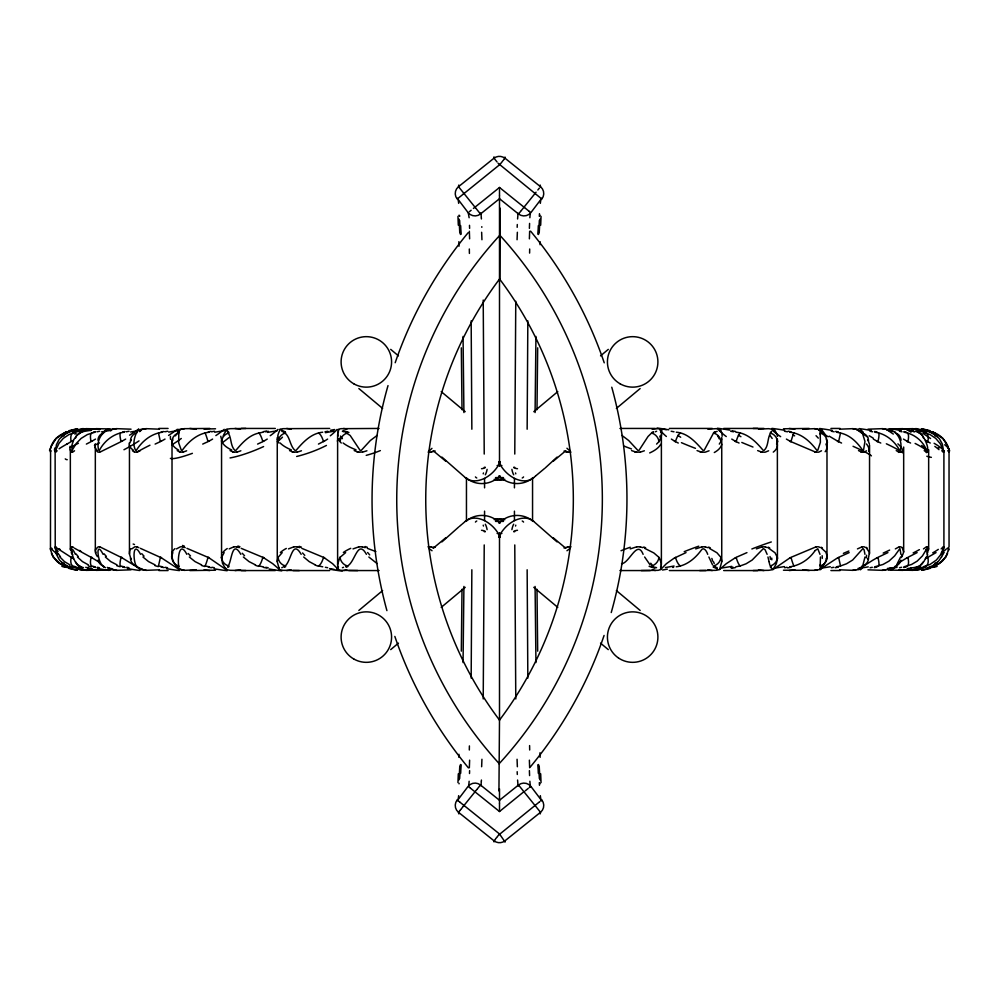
<?xml version="1.0" encoding="UTF-8"?>
<svg xmlns="http://www.w3.org/2000/svg" width="999" height="999" viewBox="0 0 999 999"><rect width="100%" height="100%" fill="white"/><g stroke="black" fill="none" stroke-linecap="round" stroke-linejoin="round"><path stroke-width="1.5" d="M70.33 549.787L70.342 449.725M95.33 551.947L95.33 447.028M130.444 557.355L129.458 553.97L129.458 445.079M221.641 439.085L221.591 441.158M299.338 570.554L283.067 570.329A90.422 47.24 90 0 1 279.42 569.492L277.26 561.875L277.26 437.537M357.717 570.554L340.984 570.329A90.422 34.603 90 0 1 338.311 569.492L337.612 564.997L337.612 434.478M494.006 841.895L495.042 839.522M494.006 157.892L494.006 157.105M499.5 195.554L499.5 197.964M499.5 195.442L499.5 190.047M499.5 809.078L499.5 803.658M499.5 466.271L499.5 198.127M504.994 157.105L504.545 158.754M504.994 157.53L504.994 158.329A8.779 8.754 0 0 0 494.006 158.217L494.006 157.268M753.121 570.554L768.531 570.329A90.422 58.729 90 0 0 773.051 569.492L776.335 563.761L777.434 558.891L777.359 439.085M820.778 566.808L820.204 565.958A9.203 8.829 17.5 0 0 826.985 557.355L826.985 441.645A9.191 8.829 -17.5 0 0 820.204 433.042L820.778 432.205M902.609 555.094L903.67 551.935L903.67 447.04M943.905 450.786L943.918 547.639L943.755 546.853A9.466 1.299 -70.7 0 0 942.906 547.889M484.228 544.942L483.216 698.95M499.5 800.773L499.5 788.835M499.5 800.973L499.5 803.558M514.772 454.058L515.771 301.311M471.853 569.78L471.166 678.121M499.875 279.683L500.112 208.117M499.5 809.814L499.5 811.513L523.913 791.695M527.147 429.22L527.834 320.879M777.447 558.716L777.409 557.854M463.923 586.438L463.049 662.562M524.525 207.58L499.5 187.487L499.5 189.061M498.938 790.946L499.5 719.842M535.077 412.562L535.951 336.438M462.013 589.285L461.326 651.161M536.987 409.715L537.674 347.839M927.596 552.934L928.483 548.339M129.458 553.97L129.558 552.622A38.099 14.311 3.8 0 1 130.732 548.726M55.12 450.599L55.232 548.901M277.26 561.538L277.897 557.854M868.643 557.18L869.392 552.435L866.633 548.339M178.259 566.745L178.759 566.033A9.203 8.829 -17.5 0 1 172.015 557.355L172.015 441.645A9.191 8.829 17.5 0 1 178.796 433.042L178.259 432.267M457.23 198.264L468.144 212.662A8.779 8.741 15.4 0 0 480.469 213.998L480.507 213.237M518.493 785.763L518.531 785.002A8.779 8.741 15.4 0 1 530.831 786.338L541.77 800.736M836.475 432.205L840.496 433.042L838.611 441.645L841.558 443.044M458.878 757.329L458.966 754.295M540.034 244.705L540.122 241.671M469.605 770.641L469.505 773.526M529.395 228.359L529.582 223.414M827.122 443.044L827.022 444.08M457.18 199.026A8.779 8.766 24 0 1 458.416 186.763L458.741 185.339M460.464 764.51L460.139 772.951M538.536 234.49L538.861 226.049M541.82 799.974A8.779 8.766 24 0 1 540.584 812.237L540.259 813.661M517.182 227.31L517.295 224.513M458.316 773.813L457.954 782.617M540.684 225.187L541.046 216.383M337.612 564.585L339.672 557.854M903.67 551.935L902.522 548.339M171.89 555.993L172.827 552.622M864.997 557.005L862.974 564.885M900.923 554.333L899.937 548.526L894.654 555.881L888.96 561.138L882.979 564.472L874.799 566.795M55.082 547.639L55.245 546.853A9.466 1.498 70.6 0 1 56.031 547.639M943.918 451.323L943.818 452.01A9.403 1.523 69.3 0 1 942.844 450.936M539.323 216.346L539.472 213.699M469.13 781.255L468.693 786.737L470.442 788.174M481.418 780.032L481.356 781.081M517.582 218.968L518.044 213.287M529.87 217.745L530.307 212.263L528.771 211.001M481.331 781.405L480.956 785.714M221.591 557.854L222.502 563.336L225.949 569.492A90.422 58.729 90 0 0 230.469 570.329L245.879 570.554M777.409 441.158L777.447 440.309M178.796 433.042L178.671 442.782L181.356 450.362A1.523 1.061 -77 0 0 182.268 450.262C188.724 441.296 197.802 433.429 209.203 432.205M820.204 565.958L820.429 557.005M458.678 795.641L458.154 799.6M540.322 203.359L540.871 199.276M820.279 565.297L820.404 564.26M868.568 558.041A9.203 8.604 41.2 0 1 862.324 565.958L862.237 566.745A40.36 7.355 3.2 0 1 862.212 567.307M162.525 432.205C151.411 433.554 142.183 440.996 136.388 450.262A1.523 0.887 -78.6 0 1 135.614 450.387C132.517 444.755 134.116 437.624 136.776 432.205M721.615 439.085L721.103 441.158M50.287 449.338L50.112 450.262M948.875 548.751L945.978 556.643L939.609 563.349M136.676 433.042L136.688 432.967A9.191 8.604 41.2 0 0 130.432 440.959M943.88 548.339L942.619 551.223M50.15 450.087L50.35 448.988M948.813 549.175L948.526 550.524M70.392 548.901L71.428 546.853M927.01 554.333L926.922 548.526L922.464 555.881L917.182 561.138L911.55 564.472L903.958 566.795M900.574 557.005L896.677 564.885M50.325 449.138C51.96 440.809 58.904 434.178 67.058 432.205M539.672 186.326L540.109 185.277M459.328 812.674L458.978 813.673M172.115 441.158L172.727 439.085M826.885 557.854L825.636 561.363M50.412 448.751L50.874 447.04M483.466 472.952L483.216 473.838M515.534 526.048L515.784 525.162M50.587 450.786L50.462 547.989M388.012 385.602C367.095 458.616 366.745 537.412 386.913 610.626M611.238 612.537C632.017 539.373 632.192 460.464 611.763 387.212M942.556 554.333L943.406 548.538L940.359 555.119L936.375 560.039L929.969 564.472L923.138 566.795M50.949 446.84L56.119 438.399L64.51 433.042A9.191 5.694 70.2 0 0 61.763 436.8M395.192 362.724C411.376 315.484 436.288 271.253 468.094 232.767M604.083 635.439C587.824 683.266 562.612 727.996 530.382 766.87M928.446 450.786L927.734 452.01M129.858 443.044L130.444 441.645M926.26 557.005L924.013 561.363L920.603 564.885M947.989 548.901L949.05 546.678L949.038 452.31M50.162 451.673L50.487 450.961M660.401 439.085L659.328 441.158M947.564 553.483L947.202 554.333A31.618 25.999 16.3 0 1 945.504 556.868M227.66 566.745C231.868 562.712 231.606 538.274 240.821 554.333M771.403 432.205C767.007 436.788 769.13 445.492 764.247 450.262A1.523 1.224 74.4 0 1 763.224 450.374C756.156 441.895 747.702 433.216 735.963 432.205M926.135 549.7L925.636 550.736M776.56 444.08L777.359 441.645A9.191 8.841 14.1 0 0 770.192 433.042M699.662 570.554L715.946 570.329A90.422 47.24 90 0 0 719.58 569.492L721.74 561.888L721.74 437.537M941.445 557.005L938.236 561.6L934.152 564.885M825.374 561.888L824.799 562.924M130.794 440.984L131.356 439.96M868.206 558.016L867.631 559.065M178.759 566.033C177.497 560.014 179.108 539.398 186.838 554.333M96.116 548.901L98.152 546.853A9.466 4.146 68.7 0 1 99.888 547.115M824.275 563.761L823.725 564.585M945.753 557.005L942.357 561.138L937 564.885M902.06 555.956L901.573 556.655M823.438 564.997L822.527 566.246M814.997 550.736C809.19 559.24 800.037 565.484 789.722 566.795M815.159 550.524L817.806 548.763L819.992 554.333M499.5 811.513L474.987 791.832L475.437 791.27M500.137 164.236L502.722 161.014M537.837 189.997L539.385 188.062M460.926 809.302L463.236 806.418M498.626 835.064L538.636 802.547M498.464 835.264L497.152 836.912M499.987 164.435L463.361 194.056M541.77 198.264L530.856 212.662A8.779 8.741 -15.4 0 1 518.531 213.998L519.168 213.212M460.626 809.677L460.177 810.239M457.23 800.736L468.144 786.338A8.779 8.741 -15.4 0 1 480.469 785.002L477.422 788.798M902.422 450.786L901.036 452.06A9.403 4.133 67.2 0 1 899.05 451.71M521.203 210.664L523.776 207.467M458.841 811.912L460.002 810.464M475.899 790.696L476.998 789.322M503.309 160.277L504.32 159.028M523.838 207.38L536.063 192.195M520.766 211.214L519.555 212.725M495.541 838.898L496.69 837.487M475.374 791.358L463.399 806.23M821.877 567.07L819.792 569.492A90.422 68.756 90 0 1 814.485 570.329L783.466 570.217M566.97 550.736L569.992 548.538M719.28 444.08L720.891 441.645A9.191 8.641 39.1 0 0 713.523 433.042L704.195 450.262A1.523 1.349 70 0 1 703.046 450.374C695.804 442.357 687.974 433.166 676.311 432.205M103.721 432.779L103.559 432.967A9.191 8.154 54.7 0 0 97.927 440.247M431.955 448.351L429.945 450.262A1.523 1.486 -44.1 0 1 429.095 450.462M103.496 433.042C98.938 436.838 96.641 444.505 98.839 450.362A1.523 0.674 -79.6 0 0 99.438 450.249C104.395 440.859 113.474 433.678 124.138 432.205M224.138 552.622L221.641 557.355A9.203 8.841 14.1 0 0 228.808 565.958M441.958 541.883L458.853 526.86M557.042 457.117L545.392 467.807M55.932 452.06L57.118 450.786M894.804 566.745L895.504 565.958A9.203 8.154 54.7 0 0 900.898 560.164M719.58 569.492L726.173 563.761L735.177 557.854M861.163 567.07L858.641 569.492A90.422 77.098 90 0 1 852.696 570.329L839.547 569.817M131.781 548.901L134.753 546.853A9.466 5.345 66.7 0 1 136.975 547.065M283.629 566.795C291.283 564.447 291.596 537.699 301.174 554.333M943.168 546.853L941.17 548.901M773.051 569.492L789.972 557.854M656.593 444.08L658.965 441.645A9.191 8.217 53.6 0 0 651.573 433.042L648.051 436.463L639.085 450.262A1.523 1.436 61.8 0 1 637.861 450.374L628.708 440.534L622.015 435.464M462.025 524.188L465.347 521.378A25.25 17.557 50.1 0 1 500.312 537.275M535.739 475.861L544.617 468.444M535.452 476.111L533.653 477.622A25.25 17.557 50.1 0 1 498.688 461.725M461.363 524.75L459.602 526.236M890.584 567.882L888.648 569.492A90.422 83.541 90 0 1 882.204 570.329L867.956 569.817M540.397 812.199L535.039 805.431M533.803 411.675L557.792 391.62M600.536 355.869L608.291 349.375M358.853 610.451L382.629 590.571M433.129 548.326L445.729 537.799M553.271 461.201L565.871 450.674M616.371 408.429L640.147 388.549M390.709 649.625L398.464 643.131M441.208 607.38L465.197 587.325M866.483 450.786L864.497 452.06M473.414 208.441L499.5 187.487M525.212 790.858L528.171 788.473M457.829 198.514L463.274 194.131M540.921 800.699L541.708 800.062M468.244 212.587L469.13 217.745M530.731 786.425L529.233 787.637M469.355 211.713L471.153 210.265M539.872 801.548L538.936 802.297M458.516 186.688L494.006 158.192M480.482 213.998L499.5 198.726L518.518 213.998M282.218 552.622L278.109 557.355A9.203 8.641 39.1 0 0 285.489 565.958M518.518 785.002L499.5 800.274L480.482 785.002M504.994 840.808L540.484 812.312M819.792 569.492L837.599 557.854M911.2 567.882L909.065 569.492A90.422 87.924 90 0 1 902.297 570.329L888.873 570.067M944.23 552.622L941.37 554.645M74.55 450.786L72.752 452.06M858.641 569.492L862.062 567.07M104.77 431.78L105.594 431.256M176.486 548.901L180.332 546.853A9.466 6.394 63.6 0 1 182.992 547.027M327.622 439.085L324.4 441.158M888.648 569.492L890.983 567.882M77.21 431.143L79.595 429.508A90.422 90.147 90 0 1 86.538 428.671L100.3 428.933M923.476 548.901L926.423 546.853M862.661 566.658L872.389 560.489M909.065 569.492L911.45 567.882M939.335 563.536L931.905 566.795M267.245 439.085L263.811 441.158M345.679 566.583C354.907 565.546 357.068 537.549 366.421 554.333M345.654 552.622L340.035 557.355A9.203 8.217 53.6 0 0 347.427 565.958M73.451 440.309L72.065 441.158M925.524 558.716L926.922 557.854M94.992 432.205L87.338 434.577L81.144 438.399L76.424 443.256L72.003 450.449L71.891 445.217L73.726 439.71L77.01 435.289L81.456 432.205M821.503 450.786L818.818 452.11A9.403 6.344 61.9 0 1 815.946 451.86M95.517 439.085L92.045 441.158M898.588 562.924L906.942 557.854M212.6 439.085L209.016 441.158M936.051 552.622L927.796 557.355A9.203 4.57 72.1 0 1 926.223 565.958M125.662 439.085L122.065 441.158M872.976 560.127L876.922 557.854M165.01 439.085L161.376 441.158M68.956 432.205L63.599 434.927L59.178 439.31L56.419 444.717L55.607 450.462L59.041 443.256L63.262 438.399L68.931 434.577L75.812 432.205M621.54 563.786C629.595 562.949 637.162 539.248 643.119 554.333M674.587 557.854L666.321 563.761L660.689 569.492A90.422 34.603 90 0 1 658.029 570.329L641.296 570.554M377.31 435.289L370.304 440.547L361.351 450.262A1.523 1.436 -62.2 0 1 360.115 450.374L350.174 435.464L345.204 432.267M229.158 548.901L233.778 546.853M66.871 444.08L71.204 441.645A9.191 4.558 72.1 0 1 72.777 433.042M717.182 431.306L716.383 431.73M281.78 567.719L282.58 567.295M895.341 548.901L899.162 546.853M917.519 566.808L918.93 565.958A9.203 7.517 62.4 0 0 923.064 562.2M324.313 441.034A27.835 23.739 11.4 0 1 323.401 441.521L318.444 444.08M917.119 552.622L907.879 557.355A9.203 3.322 73.4 0 1 907.467 565.958M674.687 557.979A28.197 23.951 10.7 0 1 675.611 557.479L686.026 552.622M768.593 450.786L765.396 452.11A9.403 7.218 57.1 0 1 762.137 451.898M713.523 433.042L715.346 432.205M86.364 444.08L91.121 441.645A9.191 3.322 73.4 0 1 91.533 433.042M140.122 450.786L137.1 452.11M288.486 548.901L293.768 546.853M857.454 548.901L862.05 546.853M887.911 552.622L877.909 557.355A9.203 1.998 74.2 0 1 878.645 565.958M82.33 431.78L83.591 431.256M155.12 444.08L160.389 441.645L158.504 433.042M709.065 450.786L705.431 452.11A9.403 7.917 49.8 0 1 701.847 451.923M930.019 566.808L932.03 565.958A9.203 6.693 67.1 0 0 935.276 562.824M99.962 452.11L121.091 441.645A9.191 1.998 74.2 0 1 120.355 433.042M916.508 567.295L915.471 567.719M202.71 444.08L208.029 441.645A9.191 0.774 74.5 0 0 205.045 433.042M257.592 444.08L262.849 441.645A9.191 2.148 74.1 0 0 258.841 433.042C249.013 435.202 242.158 442.944 235.976 450.262A1.523 1.211 -74.5 0 1 234.915 450.374C229.982 445.591 231.793 436.988 227.597 432.205M849.15 552.622L838.611 557.355L840.509 565.958L836.413 566.795M353.009 548.901L358.816 546.853M186.638 450.786L183.154 452.11M652.122 429.183L658.029 428.671A90.422 34.603 -90 0 1 660.689 429.508L660.689 432.617M346.878 569.817L343.668 570.566M746.94 552.622L736.151 557.355A9.203 2.148 74.1 0 0 740.159 565.958L746.091 563.786L752.172 560.039L763.336 548.588L765.084 549.7L767.132 554.333M644.367 450.786L640.396 452.11M756.393 548.901L762.2 546.853M240.859 450.786L237 452.11M651.573 433.042L653.471 432.38M656.643 431.256L655.232 431.78M342.42 567.719L343.569 567.295M695.704 548.901L701.91 546.853M301.448 450.786L297.315 452.11M630.194 548.901L636.625 546.853M366.92 450.786L362.6 452.11M435.139 450.961L431.268 452.11M564.01 547.989L567.969 546.853M70.167 431.78L71.828 431.256M928.62 567.295L927.259 567.719M707.879 429.183L715.946 428.671A90.422 47.24 -90 0 1 719.58 429.508M291.121 569.817L286.725 570.566M676.236 566.795C686.45 565.596 694.829 558.728 700.836 550.736C703.446 545.779 706.817 551.336 707.692 554.333M322.689 432.205C311.288 433.304 303.134 442.07 296.154 450.262A1.523 1.336 -70.2 0 1 294.992 450.374C289.46 445.579 290.309 435.726 283.654 432.205M840.509 565.958L846.515 563.786L852.646 560.039L862.974 548.538L864.11 549.9L864.959 554.333M816.021 546.853L790.971 557.355A9.203 0.774 74.5 0 0 793.955 565.958M68.569 431.78L70.592 431.256M930.156 567.295L928.508 567.719M758.503 429.183L768.531 428.671A90.422 58.729 -90 0 1 773.051 429.508M240.497 569.817L235.04 570.566M77.585 431.78L79.92 431.256M921.103 567.295L919.192 567.719M258.841 433.042L263.037 432.205M740.159 565.958L735.888 566.795M96.99 431.78L99.588 431.256M802.759 429.183L814.485 428.671A90.422 68.756 90 0 1 817.157 429.033M196.241 569.817L184.515 570.329A90.422 68.756 -90 0 1 181.843 569.967M901.66 567.295L899.55 567.719M126.311 431.78L129.083 431.256M872.314 567.295L870.054 567.719M325 431.78L327.834 431.256M839.547 429.183L852.696 428.671A90.422 77.098 90 0 1 855.693 429.033M159.453 569.817L146.304 570.329A90.422 77.098 -90 0 1 143.307 569.967M672.739 567.457L673.613 567.295M164.81 431.78L167.72 431.256M833.79 567.295L831.43 567.719M211.563 431.78L214.51 431.256M265.397 431.78L268.331 431.256M733.204 567.295L732.304 567.457M787.037 567.295L784.64 567.719M498.551 465.322L500.449 465.322M500.449 533.678L498.551 533.678M731.705 567.557L730.818 567.719M498.064 465.397L497.115 465.559M500.936 533.603L501.885 533.441M867.956 429.183L882.204 428.671A90.422 83.541 90 0 1 885.451 429.033M131.044 569.817L116.796 570.329A90.422 83.541 -90 0 1 113.549 569.967M203.983 429.046L215.534 428.783M795.017 569.954L789.173 570.554M494.205 519.667L497.377 519.355M888.873 428.933L902.297 428.671A90.422 87.924 90 0 1 905.706 429.033M110.127 570.067L96.703 570.329A90.422 87.924 -90 0 1 93.294 569.967M898.7 428.933L912.462 428.671A90.422 90.147 -90 0 1 919.405 429.508L920.004 429.92M100.3 570.067L86.538 570.329A90.422 90.147 -90 0 1 79.595 569.492L77.235 567.882L79.595 569.492A90.422 90.147 90 0 0 86.538 570.329M783.466 428.783L809.153 428.434M485.202 467.22L484.253 467.32M513.798 531.78L514.747 531.68M215.534 570.217L189.847 570.566M503.471 477.597L495.529 477.597M495.529 521.403L503.471 521.403M181.843 429.033A90.422 68.756 90 0 1 184.515 428.671L209.827 428.446M429.008 548.538L432.03 550.736M143.307 429.033A90.422 77.098 90 0 1 146.304 428.671L159.453 429.183M113.549 429.033A90.422 83.541 90 0 1 116.796 428.671L131.044 429.183M93.294 429.033A90.422 87.924 90 0 1 96.703 428.671L110.127 428.933M912.462 570.329A90.422 90.147 -90 0 0 919.405 569.492L921.677 567.882L919.405 569.492A90.422 90.147 90 0 1 912.462 570.329L898.7 570.067M158.878 428.446L168.082 428.446M241.209 428.446L275.324 428.446M279.42 429.508A90.422 47.24 -90 0 1 283.067 428.671L329.67 428.446M338.311 432.617L338.311 429.508A90.422 34.603 -90 0 1 340.984 428.671L379.071 428.446M619.929 428.446L655.332 428.434M669.33 428.446L712.275 428.434M723.676 428.446L757.791 428.446M830.918 428.446L840.122 428.446M753.121 428.446L763.96 428.434M158.878 570.554L168.082 570.554M241.209 570.554L275.324 570.554M292.932 570.554L329.67 570.554M348.701 570.554L379.071 570.554M619.929 570.554L650.299 570.554M669.33 570.554L706.068 570.554M723.676 570.554L757.791 570.554M830.918 570.554L840.122 570.554M225.949 429.508A90.422 58.729 -90 0 1 230.469 428.671L245.879 428.446M189.847 428.434L196.241 429.183M809.153 570.566L802.759 569.817M235.04 428.434L240.497 429.183M763.96 570.566L758.503 569.817M286.725 428.434L291.121 429.183M712.275 570.566L707.879 569.817M789.173 428.446L795.017 429.046M497.377 479.645L494.205 479.333M209.827 570.554L203.983 569.954M343.668 428.434L346.878 429.183M655.332 570.566L652.122 569.817M514.747 467.32L513.798 467.22M484.253 531.68L485.202 531.78M501.885 465.559L500.936 465.397M497.115 533.441L498.064 533.603M784.49 431.256L787.437 431.78M214.36 567.719L211.963 567.295M831.28 431.256L834.19 431.78M730.669 431.256L733.603 431.78M268.182 567.719L267.295 567.557M167.57 567.719L165.21 567.295M266.696 567.457L265.796 567.295M869.917 431.256L872.689 431.78M671.166 431.256L674 431.78M327.697 567.719L325.387 567.295M263.112 566.808L258.841 565.958A9.203 2.148 -74.1 0 0 262.849 557.355L241.196 548.339M128.946 567.719L126.686 567.295M789.797 432.205C801.41 433.304 810.239 441.521 816.895 450.362A1.523 1.061 76.9 0 0 817.794 450.262L820.391 442.32L820.204 433.042M209.278 566.808L205.045 565.958A9.203 0.774 -74.5 0 0 208.029 557.355L186.938 548.339M322.764 566.808L318.556 565.958A9.203 3.459 -73.3 0 0 323.489 557.355L301.798 548.339M162.587 566.808L158.504 565.958L160.389 557.355L140.384 548.339M899.412 431.256L902.01 431.78M99.45 567.719L97.34 567.295M124.201 566.808L120.355 565.958A9.203 1.998 -74.2 0 1 121.091 557.355L99.85 546.853M874.862 432.205C885.688 433.578 894.592 441.021 899.674 450.362A1.523 0.687 79.6 0 0 900.249 450.262C902.459 443.918 899.624 436.176 894.754 432.205M431.031 546.853L433.928 547.639M362.375 546.853L365.209 547.639M919.08 431.256L921.415 431.78M567.894 452.147L566.858 451.885M79.808 567.719L77.897 567.295M636.55 452.147L635.539 451.885M640.184 546.853L642.844 547.639M904.008 432.205C913.66 433.791 922.327 440.284 926.16 449.338C930.943 452.435 923.426 431.955 917.544 432.205M95.042 566.808L91.533 565.958A9.203 3.322 -73.4 0 1 91.121 557.355L74.725 548.339M297.103 546.853L299.8 547.639M358.753 452.147L357.779 451.885M701.835 452.147L700.861 451.885M705.232 546.853L707.679 547.639M236.813 546.853L239.31 547.639M928.408 431.256L930.431 431.78M70.492 567.719L68.844 567.295M293.706 452.147L292.807 451.885M923.188 432.205L930.069 434.577L935.738 438.386L940.271 443.731L943.431 450.424L942.407 444.218L939.535 438.936L935.389 434.915L930.044 432.205M75.862 566.808L72.777 565.958A9.203 4.57 -72.1 0 1 71.204 557.355L57.243 548.339M762.137 452.147L761.238 451.885M765.222 546.853L767.382 547.639M840.496 433.042C850.224 435.139 857.354 442.507 862.761 450.362A1.523 0.887 78.5 0 0 863.511 450.262L864.972 441.421L862.287 432.717M182.979 546.853L185.227 547.639M233.716 452.147L232.917 451.885M815.971 452.147L815.172 451.885M927.172 431.256L928.833 431.78M566.071 451.673L564.06 451.024M71.741 567.719L70.38 567.295M931.942 432.205C940.571 433.466 948.126 443.219 948.85 450.087M67.095 566.795L59.665 563.536M634.777 451.673L631.555 450.599M700.137 451.673L697.04 450.599M180.282 452.147L179.608 451.885M136.95 546.853L138.886 547.639M357.068 451.673L354.183 450.599M654.008 566.808L651.573 565.958A9.203 8.217 -53.6 0 0 658.965 557.355L653.833 552.934L644.68 548.339M862 452.147L861.325 451.885M760.564 451.673L757.667 450.599M367.282 548.339L375.899 551.585M343.768 431.78L342.357 431.256M292.158 451.673L289.535 450.599M655.431 567.295L656.58 567.719M201.611 564.885L195.055 561.6L189.335 557.005M814.572 451.673L790.971 441.645A9.191 0.774 -74.5 0 1 793.955 433.042M155.082 564.885L148.564 561.6L142.944 557.005M68.981 566.795L63.212 563.786L59.428 560.039L56.444 554.333L55.619 548.526L58.167 554.333M915.409 431.256L916.67 431.78M255.469 564.885L249.038 561.6L243.356 557.005M83.529 567.719L82.492 567.295M117.045 564.885L110.727 561.6L105.345 557.005M315.322 564.885L309.19 561.6L303.684 557.005M88.424 564.885L82.455 561.6L77.435 557.005M715.371 566.808L713.511 565.958A9.203 8.641 -39.1 0 0 720.891 557.355L716.957 552.772L709.34 548.339M860.813 451.673L858.503 450.599M67.12 566.033L66.97 565.958A9.203 6.693 -67.1 0 1 63.724 562.824M69.918 564.885L64.448 561.6L59.928 557.005M458.891 185.277L459.328 186.326M540.072 813.71L539.672 812.674M739.06 443.044L736.151 441.645A9.191 2.148 -74.1 0 1 740.159 433.042M880.768 443.044L877.909 441.645A9.191 1.998 -74.2 0 0 878.645 433.042M678.284 443.044L675.511 441.645A9.191 3.459 -73.3 0 1 680.444 433.042M282.617 431.73L281.818 431.306M716.42 567.295L717.22 567.719M910.576 443.044L907.879 441.645A9.191 3.322 -73.4 0 0 907.467 433.042M62 564.885L57.155 561.6L53.247 557.005M837.624 441.158L829.22 436.163M161.401 557.854L179.208 569.492A90.422 68.756 90 0 0 184.515 570.329M789.984 441.158L786.4 439.085M209.041 557.854L225.949 569.492M230.057 450.599L232.342 451.673A23.926 16.321 -30.8 0 0 232.804 452.035M876.935 441.158L873.338 439.085M768.843 548.339L774.999 552.772L777.359 557.355A9.203 8.841 -14.1 0 1 770.192 565.958L771.428 566.808M122.09 557.854L136.351 566.658M898.151 451.673L896.228 450.599M820.504 547.639L818.668 546.853A9.466 6.244 -64.2 0 0 816.008 547.052M735.189 441.158L731.755 439.085M81.481 566.795C73.314 567.919 67.27 537.1 75.412 554.333M263.823 557.854L272.827 563.761L279.42 569.492M906.955 441.158L903.483 439.085M92.07 557.854L100.412 562.924M72.577 546.853L73.751 547.639M930.269 443.044L927.796 441.645A9.191 4.57 -72.1 0 0 926.223 433.042M893.406 431.256L894.23 431.78M105.457 567.669L104.87 567.295M674.6 441.158L671.378 439.085M376.998 563.536L368.831 557.005M324.413 557.854L332.679 563.761L338.311 569.492L338.311 566.383M926.935 441.158L925.549 440.309M72.078 557.854L73.489 558.716M177.21 450.599L179.108 451.673A23.926 14.723 -37.1 0 0 179.495 452.01M821.702 548.339L825.836 552.11L827.122 555.956M57.53 554.582L50.662 548.339M87.55 567.882L89.935 569.492A90.422 87.924 90 0 0 96.703 570.329M108.017 567.882L110.352 569.492A90.422 83.541 90 0 0 116.796 570.329M865.708 547.639L864.247 546.853A9.466 5.17 -67 0 0 862.025 547.09M136.938 567.07L140.359 569.492A90.422 77.098 90 0 0 146.304 570.329M59.391 563.349L53.022 556.643L50.1 548.663M924.187 450.599L925.686 451.673M89.935 569.492L87.8 567.882M541.645 198.888L498.076 163.237M457.292 800.062L458.141 800.736M470.517 788.223L474.15 791.158M528.708 210.951L524.8 207.804M504.994 158.192L540.584 186.776A8.779 8.766 -24 0 1 541.82 199.026M460.139 802.359L499.5 833.965L504.994 841.895M457.18 799.974A8.779 8.766 -24 0 0 458.416 812.237L494.006 840.808M458.703 801.198L460.064 802.297M927.572 546.853L928.196 547.639A35.052 12.163 -22.5 0 1 928.308 548.414M110.352 569.492L108.416 567.882M390.709 349.375L398.464 355.869M441.208 391.62L465.197 411.675M553.271 537.799L565.871 548.326M616.371 590.571L640.147 610.451M358.853 388.549L382.629 408.429M433.129 450.674L445.729 461.201M533.803 587.325L557.792 607.38M600.536 643.131L608.291 649.625M132.405 450.686L133.766 451.673A23.926 12.75 -42 0 0 134.078 451.973M104.258 566.795C97.502 564.997 94.917 538.149 103.109 554.333M650.112 564.885L644.642 557.005M140.359 569.492L137.837 567.07M55.832 546.853L56.568 547.639M943.156 452.147L941.782 450.686M901.91 547.639L900.861 546.853A9.466 3.971 -68.9 0 0 899.1 547.165M341.258 443.044L340.035 441.645A9.191 8.217 -53.6 0 1 347.427 433.042M557.042 541.883L533.653 521.378A25.25 17.557 -50.1 0 0 498.688 537.275M441.958 457.117L465.347 477.622A25.25 17.557 -50.1 0 0 500.312 461.725M179.208 569.492L177.123 567.07M895.441 432.967L895.504 433.042A9.191 8.154 -54.7 0 1 901.073 440.247M566.945 448.239L569.28 450.362A1.523 1.486 43.2 0 0 569.992 450.449M72.128 553.97L72.69 554.645M497.04 161.95L494.118 158.329M480.132 213.586L475.636 207.967M475.474 207.78L458.778 187.013M534.989 805.469L518.618 785.114M140.547 554.333C132.455 538.923 132.805 562.112 136.776 566.795M530.606 231.156C562.787 270.142 588.011 314.935 604.233 362.824M468.431 767.881C436.288 728.958 411.089 684.24 394.842 636.413M96.503 450.686L97.427 451.673A23.926 10.477 -45.6 0 0 97.677 451.923L98.114 452.147A9.403 3.871 -67.5 0 0 100.05 451.56M176.473 566.246L175.562 564.997M96.965 555.993L97.44 556.668M540.259 185.339L540.484 186.688M458.741 813.661L458.516 812.312M712.574 564.885L708.878 557.005M175.275 564.585L174.725 563.761M339.672 441.158L338.599 439.085M659.328 557.854L661.301 563.336L660.689 569.492L660.689 566.383M278.908 443.044L278.109 441.645A9.191 8.641 -39.1 0 1 285.489 433.042M70.991 451.673L70.529 450.686M71.204 552.622L71.628 553.296M174.213 562.924L173.626 561.875M948.313 450.599L948.938 451.96M867.644 439.96L868.206 440.984M131.369 559.065L130.794 558.016M96.528 555.319L95.405 552.622M948.513 450.961L948.888 451.81M173.364 561.363L172.115 557.854M868.556 441.645L869.417 444.08M51.436 553.483L51.798 554.333A31.618 25.999 -16.3 0 0 53.496 556.868M826.273 439.085L826.885 441.158M277.897 441.158L277.385 439.085M721.103 557.854L721.74 561.538M948.051 446.84L942.881 438.399L934.49 433.042A9.191 5.694 -70.2 0 1 937.237 436.8M221.978 443.044L221.641 441.645A9.191 8.841 -14.1 0 1 228.808 433.042M515.784 473.838L515.534 472.952M483.216 525.162L483.466 526.048M948.138 447.09L948.813 449.812M769.779 564.885L769.093 561.85M767.956 557.005L769.043 561.6M458.129 199.276L458.678 203.359M540.846 799.6L540.322 795.641M862.312 432.967L862.324 433.042A9.191 8.604 -41.2 0 1 868.568 440.959M480.956 213.287L481.343 217.757M518.044 785.714L517.582 780.032M820.379 434.577L820.279 433.716M530.307 786.737L529.87 781.255M862.274 432.604L862.237 432.267A40.01 7.318 -3 0 0 862.224 431.768M481.368 218.082L481.418 218.968M539.472 785.301L539.323 782.654M459.64 215.559L459.677 216.346M541.046 782.617L540.684 773.813M517.295 774.487L517.182 771.69M457.954 216.383L458.316 225.187M529.582 775.586L529.395 770.641M538.861 772.951L538.536 764.51M460.139 226.049L460.464 234.49M481.793 226.686L481.818 227.31M469.493 225.324L469.605 228.359M539.984 752.771L540.122 757.329M458.878 241.671L459.016 246.229M535.951 662.562L535.077 586.438M463.049 336.438L463.923 412.562M537.674 651.161L536.987 589.285M515.784 698.95L514.772 544.942M483.216 300.05L484.228 454.058M461.326 347.839L462.013 409.715M527.834 678.121L527.147 569.78M471.166 320.879L471.853 429.22M504.994 841.732L504.994 840.796A8.779 8.754 0 0 1 494.006 840.783M928.658 449.712L928.67 549.787M869.542 445.079L869.542 553.921M661.388 434.478L661.388 564.585M532.554 477.634L532.554 521.366M499.5 532.729L499.5 720.104A366.496 366.496 0 0 0 499.875 279.408L499.575 278.996A366.496 366.496 0 0 0 499.5 720.092M466.458 477.634L466.458 521.366M221.553 440.309L221.566 558.716M427.959 546.84A9.466 8.841 22.7 0 1 431.019 546.952M434.203 546.69A35.052 14.311 18.3 0 1 435.339 547.065M431.218 451.898A9.403 8.691 -25 0 1 428.084 452.11M503.696 479.782A34.64 34.64 0 0 1 495.304 479.782M504.782 479.233A31.181 31.031 0 0 1 497.402 479.32M495.304 519.218A34.64 34.64 0 0 1 503.696 519.218M497.402 519.68A31.181 31.031 0 0 1 504.782 519.767M336.501 569.867A50.512 4.083 -11.7 0 1 337.475 568.643M342.32 571.141A50.512 6.419 12.6 0 1 330.332 569.318M339.598 557.767A28.197 14.985 52.3 0 1 339.972 557.28M346.291 567.095A40.422 4.583 -9 0 1 347.827 566.633M369.692 554.882A31.618 12.837 53.3 0 1 367.632 552.522M347.689 432.355A40.022 4.583 8.8 0 1 346.328 431.955M348.938 432.48A50.125 3.272 13.9 0 1 343.306 430.544M337.874 436.151A47.028 24.963 -14.9 0 1 338.873 429.47M337.075 429.42A47.028 23.427 -17.8 0 1 330.282 435.801M325.412 432.692A50.125 4.358 -11.6 0 1 334.265 431.156M343.344 552.472A38.099 12.962 -10.5 0 1 350.749 548.326M358.841 546.928A9.466 8.529 40.7 0 1 362.362 546.965M365.097 546.54A35.052 12.562 21.8 0 1 367.345 547.302M380.357 450.599A38.099 11.876 -17.8 0 1 366.221 455.357M362.575 451.873A9.403 8.342 -41.2 0 1 358.791 452.023M357.667 452.072A23.926 18.282 -13 0 1 356.955 451.848M356.019 449.812A38.024 13.174 10.8 0 1 343.082 442.969M340.097 441.57A27.835 14.635 -54.8 0 1 339.76 441.058M342.42 438.648A45.542 22.515 9.9 0 1 340.459 436.039M279.27 569.517A50.512 5.632 -10.8 0 1 279.295 568.144M281.843 570.904A50.512 8.054 11.4 0 1 269.093 568.993M277.747 557.679A28.197 11.851 55.2 0 1 277.984 557.192M318.469 566.258A34.441 32.492 -66.1 0 1 315.247 565.072M334.128 569.405A40.36 1.036 10.9 0 1 329.633 568.593M284.465 567.17A40.422 5.507 -7.9 0 1 285.702 566.695M304.782 555.357A31.618 16.296 50.4 0 1 302.56 552.947M341.121 436.875A45.542 23.389 -16.1 0 1 337.287 441.009M318.556 433.042A9.191 3.459 73.3 0 1 323.489 441.645M285.602 432.305A40.022 5.482 7.7 0 1 284.515 431.893M285.302 431.88A50.125 5.12 13.2 0 1 281.268 429.882M280.307 429.445A47.028 23.052 -20.1 0 0 277.772 436.076A45.542 23.302 4.7 0 0 279.333 438.861M277.922 429.383A47.028 21.191 -22.3 0 1 270.217 435.701M267.482 432.405A50.125 5.882 -10.7 0 1 277.085 430.844M330.432 430.294A40.01 0.899 -10.9 0 1 334.628 429.533M280.369 552.522A38.099 13.824 -7.1 0 1 286.313 548.439M293.793 546.903A9.466 8.017 52 0 1 297.09 546.977M299.151 546.341A35.052 10.514 24.7 0 1 301.348 547.09M323.589 557.217A28.122 24.213 -13.2 0 1 324.513 557.729M326.436 445.442A38.099 9.99 -20.4 0 1 296.666 456.468M297.29 451.835A9.403 7.792 -51.6 0 1 293.731 452.035M292.695 452.06A23.926 17.52 -22.7 0 1 292.033 451.823M291.396 449.937A38.024 14.061 7.4 0 1 280.17 442.994M278.259 441.471A27.835 11.426 -57.5 0 1 278.072 440.959M226.898 569.293A50.512 7.043 -9.7 0 1 225.587 567.869M227.148 570.741A50.512 9.49 9.8 0 1 214.111 568.781M221.316 557.517A28.197 8.417 57.1 0 1 221.403 557.042M258.716 566.383A34.441 33.729 -48.5 0 1 255.319 565.234M266.958 568.019A40.36 2.223 10.5 0 1 263.461 567.395M228.059 567.22A40.422 6.306 -6.6 0 1 228.933 566.733M244.555 555.694A31.618 19.368 46.3 0 1 242.245 553.234M282.48 437.175A45.542 21.404 -21 0 1 277.335 441.72M263.711 441.009A27.835 23.901 -3.5 0 1 262.749 441.496M228.871 432.267A40.022 6.244 6.4 0 1 228.097 431.843M228.272 431.556A50.125 6.831 12.1 0 1 226.149 429.558M223.164 435.976A47.028 20.567 -24.4 0 1 227.135 429.42M224.238 429.345A47.028 18.432 -26.2 0 1 215.859 435.589M214.723 432.217A50.125 7.255 -9.5 0 1 224.812 430.656M263.374 431.655A40.01 2.073 -10.6 0 1 266.433 431.106M222.827 552.559A38.099 14.348 -3.5 0 1 227.235 548.538M233.803 546.89A9.466 7.293 59.1 0 1 236.813 547.002M237.887 546.028A35.052 8.192 27 0 1 239.947 546.765M262.949 557.192A28.122 24.426 2.3 0 1 263.936 557.692M263.599 446.565A38.099 7.867 -22.4 0 1 230.057 457.942M237 451.81A9.403 7.043 -58.3 0 1 233.754 452.06M231.818 450.062A38.024 14.598 3.7 0 1 222.627 443.019M221.915 441.283A27.835 7.942 -59.2 0 1 221.89 440.771M221.566 439.098A45.542 23.514 -0.7 0 1 220.779 436.251M180.906 569.143A50.512 8.267 -8.3 0 1 178.172 567.682M179.42 570.604A50.512 10.702 8 0 1 166.483 568.631M171.591 557.105A28.197 4.783 58.3 0 1 171.528 556.668M204.895 566.508A34.441 34.128 1.5 0 1 201.411 565.397M211.513 567.732A40.36 3.347 9.9 0 1 208.341 567.157M178.434 567.27A40.422 6.943 -5.1 0 1 178.908 566.77M190.534 555.943A31.618 21.953 40.6 0 1 188.187 553.471M228.896 437.624A45.542 18.894 -25.1 0 1 222.09 442.794M208.916 440.984A27.835 23.464 -17.9 0 1 207.929 441.458M178.883 432.242A40.022 6.856 4.9 0 1 178.446 431.805M178.509 431.356A50.125 8.379 10.8 0 1 178.409 429.345M175.424 435.864A47.028 17.582 -28 0 1 180.707 429.383M177.372 429.283A47.028 15.222 -29.2 0 1 168.569 435.427M168.694 432.08A50.125 8.454 -8.1 0 1 179.008 430.532M179.208 429.508A90.422 68.756 -90 0 1 184.515 428.671M208.304 431.893A40.01 3.197 -10 0 1 211.064 431.381M172.128 552.584A38.099 14.51 0.1 0 1 174.95 548.638M182.492 545.454A35.052 5.682 28.6 0 1 184.353 546.153M208.129 557.155A28.122 24.038 17.5 0 1 209.141 557.667M192.395 453.334A38.099 5.544 -23.9 0 1 170.379 458.379M183.167 451.76A9.403 6.131 -62.7 0 1 180.307 452.085M178.759 450.174A38.024 14.773 0 0 1 171.903 443.044M172.602 440.796A27.835 4.258 -60.3 0 1 172.74 440.259M170.529 439.348A45.542 23.152 -6.1 0 1 170.442 436.363M142.545 569.018A50.512 9.303 -6.8 0 1 138.374 567.532M139.76 570.504A50.512 11.638 6 0 1 127.285 568.506M158.354 566.62A34.441 33.691 49.8 0 1 154.857 565.559M164.086 567.607A40.36 4.383 9 0 1 161.151 567.045M136.776 567.307A40.422 7.418 -3.5 0 1 136.838 566.795M136.676 565.958A9.203 8.604 -41.2 0 1 130.432 558.041M144.068 556.156A31.618 24.001 32.9 0 1 141.758 553.658M181.294 438.486A45.542 15.922 -28.4 0 1 171.915 444.78M161.276 440.946A27.835 22.453 -30 0 1 160.302 441.433M136.826 432.217A40.022 7.305 3.3 0 1 136.776 431.768M136.975 431.206A50.125 9.715 9.1 0 1 138.911 429.208M139.635 431.655A47.028 14.161 -30.8 0 1 142.145 429.333M138.486 429.208A47.028 11.638 -31.5 0 1 129.583 435.189M130.607 431.98A50.125 9.441 -6.5 0 1 140.896 430.432M140.359 429.508A90.422 77.098 -90 0 1 146.304 428.671M161.151 431.993A40.01 4.233 -9.1 0 1 163.699 431.506M133.167 544.03A35.052 3.022 29.6 0 1 134.503 544.555M160.477 557.13A28.122 23.064 30.1 0 1 161.501 557.629M137.6 451.71A38.099 3.084 -24.8 0 1 149.95 445.204M137.138 451.685A9.403 5.07 -65.6 0 1 134.728 452.11M133.504 450.287A38.024 14.585 -3.8 0 1 129.208 443.069M112.825 568.918A50.512 10.102 -5 0 1 107.293 567.42M109.116 570.404A50.512 12.288 3.8 0 1 97.427 568.394M120.217 566.733A34.441 32.418 66.6 0 1 116.808 565.721M125.237 567.532A40.36 5.32 8 0 1 122.552 566.982M104.121 567.345A40.422 7.705 -1.8 0 1 103.746 566.833M103.496 565.958A9.203 8.154 -54.7 0 1 98.102 560.164M106.331 556.343A31.618 25.45 22.9 0 1 104.108 553.821M139.023 440.896A45.542 12.55 -31 0 1 123.951 449.737M121.978 440.909A27.835 20.892 -39.2 0 1 121.016 441.408M103.759 432.192A40.022 7.567 1.6 0 1 104.083 431.743M104.595 431.093A50.125 10.814 7.3 0 1 108.516 429.095M110.602 430.744A47.028 10.39 -32.9 0 1 112.437 429.245M108.591 429.058A47.028 7.767 -33.2 0 1 103.921 432.205M101.473 431.893A50.125 10.202 -4.7 0 1 111.488 430.344M110.352 429.508A90.422 83.541 -90 0 1 116.796 428.671M122.577 432.043A40.01 5.17 -8.1 0 1 124.9 431.568M96.029 552.647A38.099 13.774 7.4 0 1 95.654 548.826M121.166 557.092A28.122 21.516 39.8 0 1 122.178 557.604M97.19 450.412A38.024 14.048 -7.5 0 1 95.317 443.806M92.495 568.831A50.512 10.652 -3.1 0 1 85.714 567.32M88.199 570.317A50.512 12.65 1.5 0 1 77.61 568.294M91.421 566.845A34.441 30.357 73.5 0 1 88.187 565.884M95.767 567.482A40.36 6.119 6.7 0 1 93.369 566.945M81.269 567.37A40.422 7.805 0 0 1 80.444 566.858M80.07 565.958A9.203 7.517 -62.4 0 1 75.936 562.2M78.222 556.518A31.618 26.286 10.6 0 1 76.161 553.983M67.233 459.702A45.542 8.866 -32.8 0 1 65.26 458.866M91.995 440.871A27.835 18.819 -46 0 1 91.071 441.358M75.499 438.136A9.191 7.517 62.4 0 1 80.07 433.042M80.469 432.167A40.022 7.642 -0.2 0 1 81.181 431.705M82.093 430.994A50.125 11.651 5.2 0 1 87.912 428.996M90.534 430.469A47.028 6.369 -34.3 0 1 92.407 429.071M88.674 428.671A47.028 3.709 -34.1 0 1 86.925 429.857M82.018 431.805A50.125 10.702 -2.8 0 1 91.521 430.269M89.935 429.508A90.422 87.924 -90 0 1 96.703 428.671M93.406 432.08A40.01 5.982 -6.8 0 1 95.479 431.618M72.515 552.684A38.099 12.887 10.7 0 1 70.617 548.926M71.404 546.79A9.466 2.86 69.9 0 1 72.665 547.24M80.732 551.111A35.052 2.448 29.7 0 1 79.695 550.437M91.171 557.055A28.122 19.431 46.8 0 1 92.133 557.554M94.43 445.354A38.099 1.998 -25.1 0 1 99.5 442.907M72.84 451.286A9.403 2.585 -68.8 0 1 71.404 452.147L71.216 451.96A23.926 7.942 -48.2 0 1 71.066 451.598M70.692 450.549A38.024 13.162 -10.9 0 1 70.142 446.216M82.08 568.756A50.512 10.939 -1.1 0 1 74.201 567.232M77.522 570.242A50.512 12.687 -0.9 0 1 68.307 568.206M72.69 566.982A34.441 27.535 77.1 0 1 69.718 566.083M76.336 567.444A40.36 6.768 5.2 0 1 74.276 566.908M68.756 567.407A40.422 7.705 1.8 0 1 67.507 566.883M60.464 556.693A31.618 26.461 -3 0 1 58.616 554.133M72.04 440.821A27.835 16.284 -50.9 0 1 71.191 441.308M63.724 436.176A9.191 6.693 67.1 0 1 66.97 433.042M67.545 432.142A40.022 7.53 -1.9 0 1 68.631 431.68M70.005 430.906A50.125 12.2 3 0 1 77.56 428.921M81.506 429.545A47.028 2.185 -34.9 0 1 83.017 428.471M72.752 431.743A50.125 10.952 -0.8 0 1 81.506 430.194M79.595 429.508A90.422 90.147 -90 0 1 86.538 428.671M74.313 432.117A40.01 6.643 -5.4 0 1 76.099 431.655M58.079 551.373A38.099 11.688 13.7 0 1 56.231 549.05M60.065 549.525A35.052 5.132 28.8 0 1 59.203 548.776M71.204 557.005A28.122 16.883 51.8 0 1 72.103 557.504M70.305 447.49A38.099 4.495 -24.4 0 1 78.397 443.269M56.331 450.324A9.403 1.236 -69.4 0 1 55.345 451.81A23.926 5.207 -49.9 0 1 55.345 451.423M54.62 450.724A38.024 11.938 -13.9 0 1 54.908 447.977M81.856 568.668A50.512 10.964 0.9 0 1 73.039 567.145M77.36 570.154A50.512 12.413 -3.2 0 1 70.305 568.306M64.485 567.132A34.441 24.051 79.2 0 1 61.851 566.321M64.51 565.958A9.203 5.694 -70.1 0 1 61.763 562.2M67.395 567.407A40.36 7.255 3.6 0 1 65.697 566.883M66.921 567.444A40.422 7.418 3.5 0 1 65.26 566.92M65.297 432.105A40.022 7.23 -3.6 0 1 66.746 431.643M68.606 430.819A50.125 12.45 0.7 0 1 77.71 428.833M76.186 433.241A47.028 2.06 -35 0 1 74.863 434.153M74.625 431.343A47.028 4.595 -33.9 0 1 75.4 430.781M74.8 431.443A50.125 10.914 1.2 0 1 81.706 430.132M65.747 432.13A40.01 7.143 -3.8 0 1 67.22 431.68M52.16 548.926A35.052 7.68 27.3 0 1 51.598 548.164M59.091 448.776A38.099 6.881 -23.1 0 1 67.57 443.718M50.799 451.086A23.926 2.36 -50.8 0 1 50.949 450.799M49.513 450.324A38.024 10.44 -16.6 0 1 49.675 449.9M69.156 567.382A40.36 7.567 2 0 1 68.119 566.982M65.297 566.808A34.441 19.955 80.5 0 1 64.785 566.608M68.294 431.98A40.01 7.468 -2.1 0 1 69.018 431.705M817.157 569.967A90.422 68.756 -90 0 1 814.485 570.329M855.693 569.967A90.422 77.098 -90 0 1 852.696 570.329M885.451 569.967A90.422 83.541 -90 0 1 882.204 570.329M924.175 567.382A50.512 10.939 1.1 0 1 916.92 568.756M930.693 568.206A50.512 12.687 0.9 0 1 921.478 570.242M931.23 566.995A40.422 7.705 -1.8 0 1 930.244 567.407M930.369 431.68A40.022 7.53 1.9 0 1 931.068 431.968M921.44 428.921A50.125 12.2 -3 0 1 928.183 430.619M915.983 428.471A47.028 2.185 34.9 0 1 916.358 428.733M917.494 430.194A50.125 10.952 0.8 0 1 926.248 431.743M912.462 428.671A90.422 90.147 90 0 1 919.405 429.508M932.03 433.042A9.191 6.693 -67.1 0 1 935.276 436.176M905.706 569.967A90.422 87.924 -90 0 1 902.297 570.329M925.961 567.145A50.512 10.964 -0.9 0 1 917.144 568.668M929.257 568.106A50.512 12.413 3.2 0 1 921.64 570.154M937.149 566.321A34.441 24.051 -79.2 0 1 934.515 567.132M937.237 562.2A9.203 5.694 70.1 0 1 934.49 565.958M933.303 566.883A40.36 7.255 -3.6 0 1 931.605 567.407M933.74 566.92A40.422 7.418 -3.5 0 1 932.079 567.444M932.254 431.643A40.022 7.23 3.6 0 1 933.703 432.105M921.29 428.833A50.125 12.45 -0.7 0 1 930.394 430.819M930.581 438.524A47.028 2.06 35 0 1 922.814 433.241M923.6 430.781A47.028 4.595 33.9 0 1 926.697 433.029M917.294 430.132A50.125 10.914 -1.2 0 1 925.099 431.668M931.78 431.68A40.01 7.143 3.8 0 1 933.253 432.13M946.115 549.188A38.099 10.202 -16.3 0 1 941.57 552.772M947.402 548.164A35.052 7.68 -27.3 0 1 947.127 548.551M938.323 447.752A38.099 6.881 23.1 0 1 938.973 448.164M948.051 450.799A23.926 2.36 50.8 0 1 948.201 451.086M944.704 444.755A38.024 10.44 16.6 0 1 949.649 450.949M916.72 567.057A50.512 10.714 -2.8 0 1 907.192 568.593M917.107 568.006A50.512 11.838 5.4 0 1 911.3 570.054M926.947 558.191A28.197 16.309 -50.5 0 1 927.809 557.692M934.215 566.608A34.441 19.955 -80.5 0 1 931.992 567.307M931.143 566.87A40.36 7.567 -2 0 1 929.844 567.382M925.236 566.945A40.422 6.956 -5.1 0 1 923.188 567.494M942.844 554.457A31.618 24.888 27.6 0 1 941.533 557.055M923.413 431.605A40.022 6.756 5.2 0 1 925.199 432.08M910.638 428.758A50.125 12.388 1.6 0 1 921.078 430.731M910.988 432.192A47.028 6.244 34.3 0 1 908.054 430.182M912.062 430.045A47.028 8.629 32.9 0 1 914.485 431.93M906.905 430.057A50.125 10.614 -3.2 0 1 913.573 431.58M902.297 428.671A90.422 87.924 -90 0 1 909.065 429.508M929.982 431.705A40.01 7.468 2.1 0 1 931.105 432.155M938.298 549.375A38.099 8.454 -18.5 0 1 932.729 552.834M943.393 547.852A35.052 10.04 -25.2 0 1 943.156 548.613M934.839 446.391A38.099 9.103 21.3 0 1 938.973 449.662M934.115 443.294A38.024 8.666 18.9 0 1 944.105 451.261M927.784 441.983A27.835 16.821 52 0 1 926.91 441.496M897.314 566.97A50.512 10.19 -4.7 0 1 887.312 568.506M894.53 567.894A50.512 10.964 7.5 0 1 890.658 569.954M907.005 558.141A28.197 18.894 -45.7 0 1 907.929 557.642M920.529 566.995A34.441 15.385 -81.4 0 1 918.805 567.494M918.331 566.845A40.36 7.68 -0.2 0 1 917.457 567.357M906.168 566.995A40.422 6.319 -6.6 0 1 903.77 567.544M927.696 554.657A31.618 23.164 36.6 0 1 926.71 557.267M904.045 431.556A40.022 6.119 6.6 0 1 906.155 432.043M889.772 428.683A50.125 12.025 3.9 0 1 901.26 430.644M893.331 434.066A47.028 10.277 33 0 1 887.237 429.87M891.133 429.832A47.028 12.438 31.1 0 1 893.193 431.618M886.575 429.982A50.125 10.065 -5.1 0 1 891.957 431.506M882.204 428.671A90.422 83.541 -90 0 1 888.648 429.508M917.544 431.73A40.01 7.605 0.4 0 1 918.293 432.18M918.93 433.042A9.191 7.517 -62.4 0 1 923.501 438.136M919.392 549.637A38.099 6.506 -20.2 0 1 913.136 552.922M926.323 547.327A9.466 2.66 -70.1 0 1 927.596 546.778M921.715 445.467A38.099 11.089 19 0 1 926.398 450.324M927.646 452.147A9.403 2.86 68.6 0 1 926.26 451.523M926.548 452.634A23.926 3.459 50.6 0 1 926.26 452.472M915.109 443.444A38.024 6.693 20.6 0 1 928.121 451.773M907.829 441.933A27.835 19.356 47 0 1 906.892 441.446M931.368 457.342A45.542 6.831 30 0 1 926.822 456.256M868.256 566.87A50.512 9.428 -6.5 0 1 858.004 568.406M862.037 567.769A50.512 9.828 9.4 0 1 860.214 569.83M877.01 558.104A28.197 21.004 -39 0 1 877.984 557.604M896.415 567.494A34.441 10.427 -81.9 0 1 895.279 567.607M895.154 566.82A40.36 7.617 1.5 0 1 894.717 567.332M876.985 567.045A40.422 5.519 -7.9 0 1 874.262 567.619M902.047 554.907A31.618 20.867 43.3 0 1 901.423 557.542M874.6 431.493A40.022 5.32 7.9 0 1 876.985 431.98M859.177 428.596A50.125 11.364 6 0 1 871.415 430.544M867.744 437.013A47.028 14.048 30.9 0 1 857.142 429.757M860.738 429.72A47.028 15.959 28.6 0 1 863.298 432.33M856.817 429.895A50.125 9.253 -6.9 0 1 860.801 431.406M852.696 428.671A90.422 77.098 -90 0 1 858.641 429.508M894.767 431.755A40.01 7.555 -1.3 0 1 895.141 432.192M889.634 550.074A38.099 4.396 -21.4 0 1 883.191 553.071M902.284 547.489A35.052 13.974 -19.1 0 1 902.746 548.264M897.889 443.856A38.099 12.812 16.2 0 1 902.734 450.849M898.9 452.397A23.926 6.281 49.4 0 1 898.476 452.21M886.35 443.781A38.024 4.545 21.9 0 1 902.809 452.847M877.834 441.895A27.835 21.404 39.9 0 1 876.847 441.408M873.176 438.099A45.542 3.222 30.9 0 1 869.255 435.764M830.269 566.745A50.512 8.429 -8.1 0 1 820.017 568.281M820.379 567.607A50.512 8.442 11 0 1 820.641 569.667M837.711 558.066A28.197 22.602 -29.9 0 1 838.71 557.567M862.661 566.72A34.441 5.22 -82.2 0 1 862.324 565.921M838.323 567.132A40.422 4.595 -9 0 1 835.301 567.719M866.558 555.219A31.618 18.057 48.3 0 1 866.308 557.879M835.713 431.406A40.022 4.396 9 0 1 838.348 431.905M819.592 428.496A50.125 10.427 8 0 1 832.267 430.432M828.183 436.8A47.028 17.483 28.1 0 1 818.343 429.682A50.125 8.217 -8.4 0 1 820.916 431.281M821.515 429.657A47.028 19.068 25.4 0 1 826.198 436.501M814.485 428.671A90.422 68.756 -90 0 1 819.792 429.508M848.863 551.023A38.099 2.185 -22.2 0 1 843.381 553.371M866.358 547.365A35.052 15.447 -15.1 0 1 867.169 548.139M866.445 443.943A38.099 14.223 12.9 0 1 868.68 451.311M864.36 452.072A9.403 5.307 65.1 0 1 861.962 451.81M861.538 452.297A23.926 8.941 47.3 0 1 861.013 452.097M853.046 446.291A38.024 2.298 22.6 0 1 871.403 455.869M838.523 441.87A27.835 22.927 30.2 0 1 837.512 441.371M784.365 566.583A50.512 7.23 -9.5 0 1 774.362 568.131M770.441 567.37A50.512 6.856 12.3 0 1 772.751 569.43M790.072 558.029A28.197 23.639 -18.1 0 1 791.071 557.542M820.304 566.783A40.36 6.918 4.8 0 1 820.728 567.27M790.971 567.27A40.422 3.546 -9.9 0 1 787.637 567.894M822.14 555.694A31.618 14.81 51.8 0 1 822.277 558.391M816.033 435.701A45.542 17.545 26.7 0 1 818.293 438.136M827.409 441.908A27.835 4.595 58.7 0 1 827.472 442.345M788.111 431.243A40.022 3.372 9.9 0 1 791.021 431.768M771.94 428.384A50.125 9.228 9.8 0 1 784.702 430.294M780.656 436.663A47.028 20.492 24.5 0 1 771.727 429.645M774.4 429.62A47.028 21.728 21.4 0 1 777.559 436.363M772.314 429.657A50.125 6.981 -9.8 0 1 773.351 431.118M820.703 431.793A40.01 6.906 -4.6 0 1 820.329 432.23M821.328 547.265A35.052 16.546 -10.6 0 1 822.452 548.039M826.398 558.191A28.122 4.371 -59.9 0 1 826.248 558.741M825.911 444.031A38.099 15.272 9.1 0 1 825.162 451.723M815.309 452.247A23.926 11.389 44.4 0 1 814.697 452.035M790.871 441.833A27.835 23.889 17.3 0 1 789.872 441.333M794.642 435.864A45.542 4.133 30.7 0 1 792.869 434.79M731.78 566.371A50.512 5.844 -10.7 0 1 722.302 567.907M713.161 567.007A50.512 5.095 13.4 0 1 717.407 569.043M735.289 558.004A28.197 24.088 -4 0 1 736.263 557.517M771.827 559.827A34.441 5.457 -82.2 0 1 771.74 558.079M770.441 566.758A40.36 6.306 6.3 0 1 771.278 567.245M735.426 567.594A40.422 2.423 -10.6 0 1 731.655 568.281M770.004 556.518A31.618 11.201 54.2 0 1 770.516 559.253M770.266 435.851A45.542 20.292 23 0 1 772.177 438.486M777.684 441.496A27.835 8.217 57.6 0 1 777.597 441.958M732.205 430.869A40.022 2.26 10.5 0 1 735.514 431.456M717.344 428.221A50.125 7.805 11.3 0 1 729.819 430.107M726.273 436.563A47.028 22.989 20.2 0 1 718.443 429.607M720.541 429.582A47.028 23.839 16.7 0 1 722.14 436.263M719.829 429.458A50.125 5.582 -10.9 0 1 719.467 430.881M771.228 431.83A40.01 6.319 -6.2 0 1 770.504 432.255M751.86 548.975A38.099 2.36 -22.1 0 1 771.29 541.957M762.2 547.015A9.466 7.168 -59.9 0 1 765.209 546.89M768.306 547.177A35.052 17.22 -5.7 0 1 769.73 547.939M777.085 557.704A28.122 8.079 -58.9 0 1 777.11 558.241M777.284 444.118A38.099 15.959 5.1 0 1 773.276 452.122M761.313 452.197A23.926 13.549 40.3 0 1 760.626 451.985M752.984 447.04A38.024 2.335 22.6 0 1 741.807 442.445M736.051 441.808A27.835 24.263 2 0 1 735.089 441.308M740.908 436.7A45.542 7.705 29.7 0 1 738.411 435.152M674.1 566.021A50.512 4.321 -11.6 0 1 665.409 567.544M649.1 566.308A50.512 3.222 14.1 0 1 654.882 568.281M680.444 565.958A9.203 3.459 73.3 0 1 675.511 557.355M714.235 563.536A34.441 10.664 -81.9 0 1 713.586 561.888M713.86 566.72A40.36 5.544 7.6 0 1 715.059 567.207M667.369 569.143A40.422 1.224 -11 0 1 662.424 570.017M711.837 558.416A31.618 7.305 55.8 0 1 712.674 561.138M717.757 435.976A45.542 22.527 18.5 0 1 719.18 438.811M721.253 441.333A27.835 11.626 55.7 0 1 721.016 441.808M661.763 428.908A40.022 1.086 10.9 0 1 666.233 429.695M656.992 427.997A50.125 6.181 12.6 0 1 668.731 429.807M666.37 436.476A47.028 24.925 15.1 0 1 659.777 429.582M661.251 429.545A47.028 25.362 11.3 0 1 661.276 436.176M662.474 429.145A50.125 4.033 -11.8 0 1 661.001 430.444M715.009 431.855A40.01 5.582 -7.5 0 1 713.96 432.28M684.19 551.66A38.099 4.57 -21.4 0 1 698.726 546.191M701.91 547.002A9.466 7.917 -53.3 0 1 705.219 546.903M708.628 547.09A35.052 17.483 -0.5 0 1 710.301 547.852M720.741 557.529A28.122 11.588 -57.1 0 1 720.928 558.054M721.753 444.193A38.099 16.246 0.9 0 1 714.297 452.522M700.898 452.172A23.926 15.372 34.9 0 1 700.149 451.96M695.466 448.339A38.024 4.583 21.9 0 1 681.443 442.682M675.411 441.783A27.835 24.038 -13.7 0 1 674.5 441.283M680.681 437.237A45.542 11.089 28 0 1 677.821 435.389M651.96 564.735A34.441 15.609 -81.4 0 1 650.749 563.224M651.922 566.683A40.36 4.645 8.8 0 1 653.446 567.157M651.535 566.408A31.618 3.234 56.7 0 1 651.635 567.37M659.815 436.101A45.542 24.213 13.3 0 1 660.614 439.11M659.402 441.246A27.835 14.748 52.9 0 1 659.028 441.72M653.396 431.905A40.01 4.708 -8.7 0 1 652.06 432.317M621.041 550.724A38.099 6.668 -20.1 0 1 630.282 547.24M636.638 546.977A9.466 8.467 -42.7 0 1 640.159 546.915M643.731 547.002A35.052 17.32 4.6 0 1 645.629 547.764M658.903 557.43A28.122 14.81 -54.4 0 1 659.253 557.942M660.701 444.293A38.099 16.134 -3.3 0 1 649.687 452.934M640.347 451.96A9.403 8.429 38.3 0 1 636.575 451.948M635.514 452.147A23.926 16.833 27.9 0 1 634.74 451.935M631.455 448.926A38.024 6.731 20.6 0 1 624.275 446.191M567.994 546.965A9.466 8.816 -25.9 0 1 571.041 546.84M570.991 452.085A9.403 8.729 20.7 0 1 567.932 451.973M566.808 452.135A23.926 17.857 19.1 0 1 566.008 451.91M499.238 763.673A390.934 390.934 0 0 1 499.525 235.602L500.024 235.464A390.821 390.821 0 0 1 499.125 763.736M533.591 477.834A12.637 3.047 -68.8 0 1 532.529 478.234M532.542 478.171A24.975 24.913 42.5 0 1 525.849 481.955L524.363 482.467A24.925 24.913 44.2 0 1 500.811 477.547L499.5 476.298A25.1 25.1 0 0 1 499.013 475.799M499.987 475.799A25.1 25.1 0 0 1 499.5 476.298L498.264 477.447A24.925 24.913 -44.2 0 1 474.625 482.492L473.151 481.968A24.975 24.913 -42.5 0 1 466.458 478.171M532.529 520.766A12.637 3.047 68.8 0 1 533.591 521.166M532.542 520.829A24.975 24.913 -42.5 0 0 525.849 517.045L524.363 516.533A24.925 24.913 -44.2 0 0 500.811 521.453L499.5 522.702A25.1 25.1 0 0 0 499.013 523.201M499.987 523.201A25.1 25.1 0 0 0 499.5 522.702L498.264 521.553A24.925 24.913 44.2 0 0 474.625 516.508L473.151 517.032A24.975 24.913 42.5 0 0 466.458 520.829M465.409 521.166A12.637 3.047 -68.8 0 1 466.471 520.766M466.471 478.234A12.637 3.047 68.8 0 1 465.409 477.834M522.24 521.016A6.656 4.758 -29.1 0 1 523.563 522.077M511.9 529.632A35.402 21.104 55.2 0 1 513.673 524.213M514.035 531.106A10.702 5.957 3.1 0 1 517.494 530.282M485.327 524.213A35.402 21.116 -55.2 0 1 487.1 529.632M481.506 530.282A10.702 5.957 -3.1 0 1 484.965 531.106M475.437 522.077A6.656 4.758 29.1 0 1 476.76 521.016M459.103 783.303A193.219 2.985 -85.8 0 1 459.041 783.828M459.777 766.158A105.132 2.048 -88.1 0 1 459.003 779.894M460.089 768.78A75.712 1.936 -89 0 1 459.665 778.571M461.001 764.747A155.732 4.995 -89.4 0 1 460.689 773.301M469.617 760.164A83.204 0.912 -88.6 0 1 469.343 767.756M469.393 745.916A73.639 1.161 -89.3 0 1 469.318 749.999M481.93 759.265A82.38 0.874 -88.6 0 1 481.643 766.733M484.565 511.151A142.358 1.036 -89.6 0 1 484.565 520.579M517.357 766.733A82.38 0.874 88.6 0 1 517.07 759.265M514.435 520.579A142.358 1.036 89.6 0 1 514.435 511.151M529.657 767.756A83.204 0.912 88.6 0 1 529.383 760.164M529.682 749.999A73.639 1.161 89.3 0 1 529.595 745.579M539.959 783.828A193.219 2.985 85.8 0 1 539.897 783.303M539.997 779.894A105.132 2.048 88.1 0 1 539.223 766.158M539.335 778.571A75.712 1.936 89 0 1 538.911 768.78M538.311 773.301A155.732 4.995 89.4 0 1 537.999 764.747M523.563 476.923A6.656 4.758 29.1 0 1 522.24 477.984M513.673 474.787A35.402 21.104 -55.2 0 1 511.9 469.368M517.494 468.718A10.702 5.957 -3.1 0 1 514.035 467.894M487.1 469.368A35.402 21.116 55.2 0 1 485.327 474.787M484.965 467.894A10.702 5.957 3.1 0 1 481.506 468.718M476.76 477.984A6.656 4.758 -29.1 0 1 475.437 476.923M459.041 215.172A193.219 2.985 85.8 0 1 459.103 215.697M459.003 219.106A105.132 2.048 88.1 0 1 459.777 232.842M459.665 220.429A75.712 1.936 89 0 1 460.089 230.22M460.689 225.699A155.732 4.995 89.4 0 1 461.001 234.253M469.343 231.244A83.204 0.912 88.6 0 1 469.617 238.836M469.318 249.001A73.639 1.161 89.3 0 1 469.405 253.421M481.643 232.268A82.38 0.874 88.6 0 1 481.93 239.735M484.565 478.421A142.358 1.036 89.6 0 1 484.565 487.849M517.07 239.735A82.38 0.874 -88.6 0 1 517.357 232.268M514.435 487.849A142.358 1.036 -89.6 0 1 514.435 478.421M529.383 238.836A83.204 0.912 -88.6 0 1 529.657 231.244M529.607 253.084A73.639 1.161 -89.3 0 1 529.682 249.001M539.897 215.697A193.219 2.985 -85.8 0 1 539.959 215.172M539.223 232.842A105.132 2.048 -88.1 0 1 539.997 219.106M538.911 230.22A75.712 1.936 -89 0 1 539.335 220.429M537.999 234.253A155.732 4.995 -89.4 0 1 538.311 225.699M620.042 383.766A25.25 25.25 0 0 0 657.904 361.9A25.25 25.25 0 0 0 620.042 340.035A25.25 25.25 0 0 0 620.042 383.766M618.506 658.004A25.25 25.25 0 0 0 657.841 638.898A25.25 25.25 0 0 0 621.628 614.397A25.25 25.25 0 0 0 618.506 658.004M353.721 658.965A25.25 25.25 0 0 0 391.583 637.1A25.25 25.25 0 0 0 353.721 615.234A25.25 25.25 0 0 0 353.721 658.965M353.721 383.766A25.25 25.25 0 0 0 391.583 361.9A25.25 25.25 0 0 0 353.721 340.035A25.25 25.25 0 0 0 353.721 383.766"/></g></svg>
